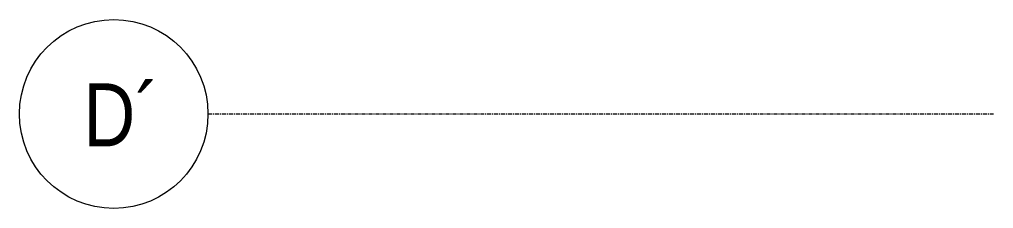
# Model space of a CAD drawing. Header units: centimetres. Extents: x -13617 to -9515, y -261 to 6553.
# Drawn here: x -13616.9 to -13306.9, y 2191.4 to 2251.4 of the extents above; entities that cross this region are included whole.
import ezdxf

# ---------------------------------------------------------------- set-up
doc = ezdxf.new("R2010")
doc.units = ezdxf.units.CM
doc.linetypes.add('Grid Line', pattern=[2.2225, 1.27, -0.3175, 0.3175, -0.3175])
doc.layers.add('S-GRID', color=7, linetype='Continuous', lineweight=9)
doc.layers.add('S-GRID-IDEN', color=7, linetype='Continuous', lineweight=9)
doc.styles.add('Saira Condensed', font='SairaCondensed-Regular.ttf', dxfattribs={"height": 20})

# ---------------------------------------------------------------- blocks, each defined once
blk = doc.blocks.new('Grid - 3mm-1647199-Planta patio maniobras')
at = {"layer": 'S-GRID-IDEN', "color": 253, "true_color": 0xaaaaaa}
blk.add_circle((0, 0), 0.3, dxfattribs=at)

msp = doc.modelspace()

# ---------------------------------------------------------------- linework, layer by layer
at = {"layer": 'S-GRID', "color": 253, "linetype": 'Grid Line', "true_color": 0xaaaaaa}
msp.add_line((-13556.94, 2221.38), (-13306.94, 2221.38), dxfattribs=at)

# ---------------------------------------------------------------- block references
at = {"layer": 'S-GRID-IDEN', "color": 253, "true_color": 0xaaaaaa, "xscale": 99.99999999999993, "yscale": 99.99999999999993, "zscale": 99.99999999999993, "rotation": 269.9999999999996}
msp.add_blockref('Grid - 3mm-1647199-Planta patio maniobras', (-13586.94, 2221.38), dxfattribs=at)

# ---------------------------------------------------------------- texts
at = {"layer": 'S-GRID-IDEN', "color": 253, "true_color": 0xaaaaaa, "insert": (-13596.62, 2231.12), "char_height": 20, "width": 22.4472, "attachment_point": 1, "style": 'Saira Condensed'}
msp.add_mtext('D´', dxfattribs=at)

doc.saveas('drawing.dxf')
